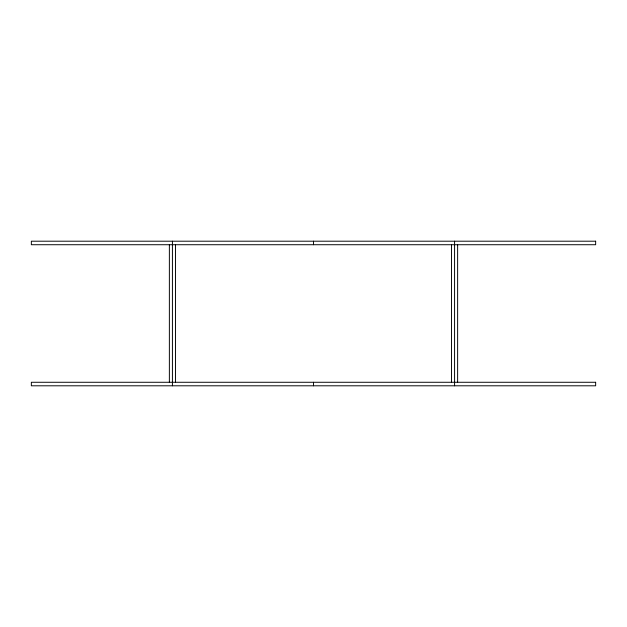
<?xml version="1.0" encoding="UTF-8"?>
<svg xmlns="http://www.w3.org/2000/svg" width="627" height="627" viewBox="0 0 627 627"><rect width="100%" height="100%" fill="white"/><g stroke="black" fill="none" stroke-linecap="round" stroke-linejoin="round"><path stroke-width="0.94" d="M457.632 244.726L457.632 382.274M454.575 241.199L454.575 385.801M451.518 244.726L451.518 382.274M313.5 241.199L313.5 244.726M313.5 382.274L313.5 385.801M175.482 244.726L175.482 382.274M172.425 241.199L172.425 385.801M169.368 244.726L169.368 382.274M595.65 241.199L31.35 241.199L31.35 244.726L595.65 244.726L595.65 241.199M595.65 382.274L31.35 382.274L31.35 385.801L595.65 385.801L595.65 382.274"/></g></svg>
